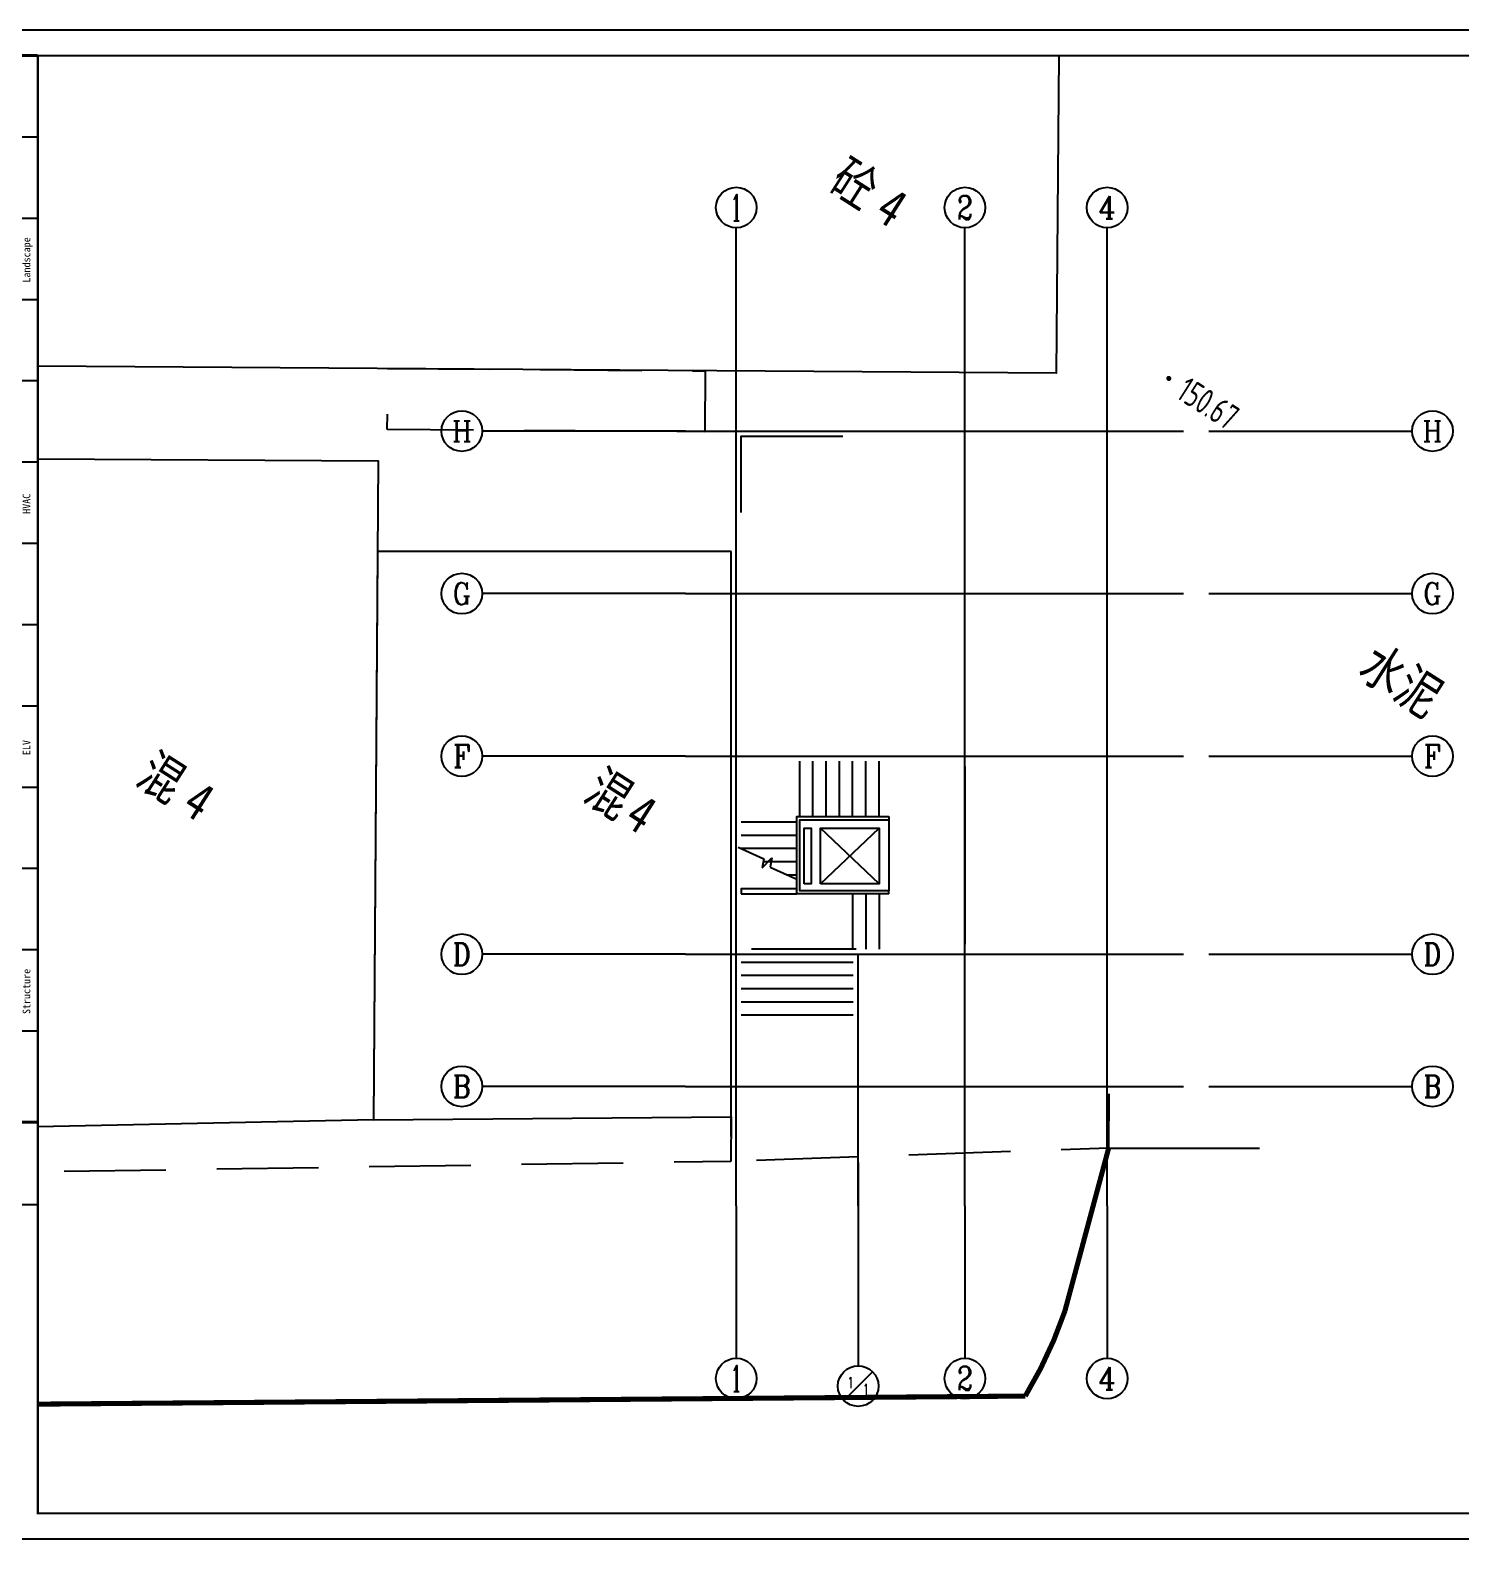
# Model space of a CAD drawing. Extents: x 522289 to 1051641, y 88514 to 354674.
# Drawn here: x 754270 to 782424, y 234380 to 264080 of the extents above; entities that cross this region are included whole.
import ezdxf
from ezdxf.enums import TextEntityAlignment as Align

# ---------------------------------------------------------------- set-up
doc = ezdxf.new("R2010")
doc.units = 0
doc.header["$LTSCALE"] = 1000
doc.header["$MEASUREMENT"] = 0
doc.linetypes.add('DOTE', pattern=[2.42, 2, -0.2, 0.02, -0.2])
doc.linetypes.add('X5', pattern=[3, 2, -1])
doc.layers.get('0').update_dxf_attribs({"linetype": 'CONTINUOUS'})
for name, color, linetype in [('0-填充', 8, 'CONTINUOUS'), ('_0', 7, 'CONTINUOUS'), ('AXIS', 3, 'CONTINUOUS'), ('AXIS_TEXT', 7, 'CONTINUOUS'), ('DOTE', 1, 'DOTE'), ('EVTR', 2, 'CONTINUOUS'), ('GCD', 1, 'CONTINUOUS'), ('P-图框', 7, 'CONTINUOUS'), ('PUB_TITLE', 4, 'CONTINUOUS'), ('STAIR', 2, 'CONTINUOUS')]:
    doc.layers.add(name, color=color, linetype=linetype)
doc.styles.add('_TCH_AXIS', font='COMPLEX', dxfattribs={"bigfont": 'GBCBIG'})
doc.styles.add('COMPLEX', font='COMPLEX')
doc.styles.add('HZ', font='NSimSun.ttf', dxfattribs={"width": 0.8})
doc.styles.get("Standard").update_dxf_attribs({"font": 'GBENOR', "bigfont": 'GBCBIG'})
doc.styles.add('STYLE-ARIAL', font='NSimSun.ttf')
doc.styles.add('图签', font='宋体.ttf', dxfattribs={"width": 0.66})
doc.styles.add('统一文字', font='宋体.ttf', dxfattribs={"width": 0.8})

# ---------------------------------------------------------------- blocks, each defined once
blk = doc.blocks.new('中恒会签栏')
for p, q in [((-800, -19200), (-800, 0)), ((-1600, -1600), (0, -1600)), ((-1600, -3200), (0, -3200)), ((-1600, -4800), (0, -4800)), ((-1600, -6400), (0, -6400)), ((-1600, -8000), (0, -8000)), ((-1600, -9600), (0, -9600)), ((-1600, -11200), (0, -11200)), ((-1600, -12800), (0, -12800)), ((-1600, -14400), (0, -14400)), ((-1600, -16000), (0, -16000)), ((-1600, -17600), (0, -17600)), ((-800, -17600), (-800, -19200)), ((-1600, -19200), (0, -19200)), ((-1600, -21000), (-1600, -22626)), ((-5, -22626), (-1600, -22626))]:
    blk.add_line(p, q)
at = {"const_width": 60}
blk.add_lwpolyline([(0, -21000), (-1600, -21000), (-1600, 0), (0, 0)], dxfattribs=at)
for s, height, style, width, p in [('动    力', 200, '图签', 0.8, (-1316, -4051)), ('Power', 150, 'STYLE-ARIAL', 0.97, (-1023, -4024)), ('景    观', 200, '图签', 0.8, (-516, -4051)), ('Landscape', 150, 'STYLE-ARIAL', 0.97, (-223, -4024)), ('给 排 水', 200, '图签', 0.8, (-1316, -8851)), ('Plumbing', 150, 'STYLE-ARIAL', 0.97, (-1023, -8824)), ('暖    通', 200, '图签', 0.8, (-516, -8851)), ('HVAC', 150, 'STYLE-ARIAL', 0.97, (-223, -8824)), ('强    电', 200, '图签', 0.8, (-1316, -13651)), ('Electricity', 150, 'STYLE-ARIAL', 0.97, (-1023, -13624)), ('弱    电', 200, '图签', 0.8, (-516, -13651)), ('ELV', 150, 'STYLE-ARIAL', 0.97, (-223, -13624)), ('建    筑', 200, '图签', 0.8, (-1316, -18451)), ('Architecture', 150, 'STYLE-ARIAL', 0.97, (-1023, -18424)), ('结    构', 200, '图签', 0.8, (-516, -18451)), ('Structure', 150, 'STYLE-ARIAL', 0.97, (-223, -18424)), ('Confirmed by', 150, 'STYLE-ARIAL', 0.97, (-660, -20142)), ('会    签', 200, '图签', 0.8, (-953, -20157))]:
    blk.add_text(s, height=height, rotation=90, dxfattribs=dict(style=style, width=width)).set_placement(p, align=Align.MIDDLE_CENTER)
at = {"insert": (-803, -21813), "char_height": 150, "width": 1625.8, "attachment_point": 5, "rotation": 90, "style": '统一文字'}
blk.add_mtext('{\\fNSimSun|b0|i0|c134|p49;放   二\\P\\P维   码}', dxfattribs=at)
blk = doc.blocks.new('TQ1')
at = {"layer": 'P-图框'}
blk.add_lwpolyline([(804709, 185021), (846709, 185021), (846709, 214721), (804709, 214721)], close=True, dxfattribs=at)
at = {"layer": 'P-图框', "linetype": 'Continuous', "const_width": 40}
blk.add_lwpolyline([(807209, 185521), (846209, 185521), (846209, 214221), (807209, 214221)], close=True, dxfattribs=at)
at = {"layer": 'P-图框'}
blk.add_blockref('中恒会签栏', (807209, 214221), dxfattribs=at)
blk = doc.blocks.new('GC200')
at = {"linetype": 'Continuous', "const_width": 0.2, "flags": 128}
blk.add_lwpolyline([(-0.1, 0, 1), (0.1, 0, 1)], format="xyb", close=True, dxfattribs=at)
blk = doc.blocks.new('_AXISO')
blk.add_circle((0, 0), 0.5)
at = {"layer": 'AXIS_TEXT', "style": 'COMPLEX', "width": 1.041667}
blk.add_attdef('A', text='', height=0.56, dxfattribs=at).set_placement((-0.25, -0.28), (0.25, -0.28), align=Align.FIT)

msp = doc.modelspace()

# ---------------------------------------------------------------- linework, layer by layer
msp.add_lwpolyline([(768265, 254587), (768265, 256087), (770265, 256087)])
at = {"layer": '0-填充', "color": 8, "linetype": 'Continuous', "elevation": 992, "flags": 128}
msp.add_lwpolyline([(774510, 263580), (774460, 257328), (754421, 257463)], dxfattribs=at)
at = {"layer": '0-填充', "color": 8, "linetype": 'X5', "elevation": 992, "flags": 128}
msp.add_lwpolyline([(761305, 257417), (767554, 257374), (767546, 256174), (761297, 256217)], close=True, dxfattribs=at)
at = {"layer": '0-填充', "color": 8, "linetype": 'Continuous', "flags": 128}
msp.add_lwpolyline([(754421, 255644), (761117, 255599), (761029, 242627), (754416, 242489)], dxfattribs=at)
msp.add_lwpolyline([(768065, 253817), (761105, 253816), (761029, 242627), (768065, 242690)], close=True, dxfattribs=at)
at = {"layer": '0-填充', "color": 8, "linetype": 'X5', "flags": 128}
for points in [[(775499, 243137), (775493, 242069), (768059, 241809), (768065, 242690)], [(768065, 242690), (768059, 241809), (754416, 241601)]]:
    msp.add_lwpolyline(points, dxfattribs=at)
at = {"layer": '0-填充', "color": 8, "linetype": 'Continuous', "const_width": 100, "flags": 128}
msp.add_lwpolyline([(775493, 242069), (774631, 238860, -0.05404), (773853, 237190), (754421, 237031)], format="xyb", dxfattribs=at)
at = {"layer": '_0'}
msp.add_line((772665, 249587), (772665, 246087), dxfattribs=at)
msp.add_lwpolyline([(768265, 247077), (769355, 247077), (769355, 247177), (768265, 247177)], close=True, dxfattribs=at)
msp.add_lwpolyline([(775493, 242069), (778459, 242069)], dxfattribs=at)
at = {"layer": 'AXIS'}
for p, q in [((768165, 257187), (768165, 260187)), ((772665, 257187), (772665, 260187)), ((775465, 257187), (775465, 260187)), ((767165, 256187), (763165, 256187)), ((777465, 256187), (781465, 256187)), ((767165, 252987), (763165, 252987)), ((777465, 252987), (781465, 252987)), ((767165, 249787), (763165, 249787)), ((777465, 249787), (781465, 249787)), ((767165, 245887), (763165, 245887)), ((777465, 245887), (781465, 245887)), ((767165, 243287), (763165, 243287)), ((777465, 243287), (781465, 243287)), ((770565, 241787), (770565, 237787)), ((768165, 240937), (768165, 237937)), ((772665, 240937), (772665, 237937)), ((775465, 240937), (775465, 237937)), ((770282, 237104), (770848, 237670))]:
    msp.add_line(p, q, dxfattribs=at)
msp.add_circle((770565, 237387), 400, dxfattribs=at)
at = {"layer": 'DOTE', "linetype": 'ByBlock'}
for p, q in [((768165, 240937), (768165, 257187)), ((772665, 240937), (772665, 257187)), ((775465, 240937), (775465, 257187)), ((767165, 256187), (776965, 256187)), ((767165, 252987), (776965, 252987)), ((767165, 249787), (776965, 249787)), ((767165, 245887), (776965, 245887)), ((770565, 240937), (770565, 245887)), ((767165, 243287), (776965, 243287)), ((775465, 243287), (776965, 243287))]:
    msp.add_line(p, q, dxfattribs=at)
at = {"layer": 'EVTR'}
for p, q in [((770975, 247272), (769822, 248369)), ((769822, 247272), (770975, 248369))]:
    msp.add_line(p, q, dxfattribs=at)
for points in [[(769415, 248597), (769415, 249687)], [(769675, 248597), (769675, 249687)], [(769935, 248597), (769935, 249687)], [(770195, 248597), (770195, 249687)], [(770455, 248597), (770455, 249687)], [(770715, 248597), (770715, 249687)], [(770975, 248597), (770975, 249687)], [(771165, 247077), (769355, 247077), (769355, 248597), (771165, 248597)], [(771165, 248597), (771165, 248537)], [(769355, 248487), (768265, 248487)], [(771165, 247137), (769415, 247137), (769415, 248537), (771165, 248537)], [(771165, 248537), (771165, 247137)], [(769355, 248227), (768265, 248227)], [(769355, 247967), (768265, 247967)], [(769355, 247707), (768696, 247707)], [(769355, 247447), (769172, 247447)], [(771165, 247077), (771165, 247137)], [(770455, 247077), (770455, 245987)], [(770715, 247077), (770715, 245987)], [(770975, 247077), (770975, 245987)], [(770525, 245987), (768465, 245987)], [(770465, 245987), (770465, 245987)], [(770465, 245727), (768265, 245727)], [(770465, 245467), (768265, 245467)], [(770465, 245207), (768265, 245207)], [(770465, 244947), (768265, 244947)], [(770465, 244687), (768265, 244687)]]:
    msp.add_lwpolyline(points, dxfattribs=at)
for points in [[(769502, 247272), (769502, 248369), (769638, 248369), (769638, 247272)], [(769822, 247272), (769822, 248369), (770975, 248369), (770975, 247272)]]:
    msp.add_lwpolyline(points, close=True, dxfattribs=at)
at = {"layer": 'PUB_TITLE'}
msp.add_lwpolyline([(751921, 234380), (793921, 234380), (793921, 264080), (751921, 264080)], close=True, dxfattribs=at)
at = {"layer": 'STAIR'}
for p, q in [((768205, 247994), (768706, 247767)), ((768677, 247591), (768865, 247783)), ((768706, 247767), (768677, 247591)), ((768865, 247783), (768835, 247599)), ((768835, 247599), (769355, 247364))]:
    msp.add_line(p, q, dxfattribs=at)

# ---------------------------------------------------------------- block references
at = {"layer": '0-填充', "color": 8, "linetype": 'Continuous'}
ref = msp.add_blockref('GC200', (776677, 257224, 150671), dxfattribs=dict(at, xscale=250, yscale=250, zscale=250, rotation=327.4604769714485))
ref.add_attrib('height', '150.67', dxfattribs={"layer": 'GCD', "linetype": 'Continuous', "height": 500, "rotation": 327.4605, "width": 0.8}).set_placement((776930, 257063, 150671), align=Align.MIDDLE_LEFT)
at = {"layer": 'AXIS'}
ref = msp.add_blockref('_AXISO', (768165, 260587), dxfattribs=dict(at, xscale=800, yscale=800, zscale=800))
ref.add_attrib('A', '1', dxfattribs={"layer": 'AXIS_TEXT', "height": 515, "style": '_TCH_AXIS'}).set_placement((768054, 260329), (768275, 260329), align=Align.FIT)
ref = msp.add_blockref('_AXISO', (772665, 260587), dxfattribs=dict(at, xscale=800, yscale=800, zscale=800))
ref.add_attrib('A', '2', dxfattribs={"layer": 'AXIS_TEXT', "height": 466, "style": '_TCH_AXIS'}).set_placement((772509, 260354), (772820, 260354), align=Align.FIT)
ref = msp.add_blockref('_AXISO', (775465, 260587), dxfattribs=dict(at, xscale=800, yscale=800, zscale=800))
ref.add_attrib('A', '4', dxfattribs={"layer": 'AXIS_TEXT', "height": 445, "style": '_TCH_AXIS'}).set_placement((775295, 260364), (775634, 260364), align=Align.FIT)
ref = msp.add_blockref('_AXISO', (762765, 256187), dxfattribs=dict(at, xscale=800, yscale=800, zscale=800))
ref.add_attrib('A', 'H', dxfattribs={"layer": 'AXIS_TEXT', "height": 406, "style": '_TCH_AXIS'}).set_placement((762572, 255984), (762958, 255984), align=Align.FIT)
ref = msp.add_blockref('_AXISO', (781865, 256187), dxfattribs=dict(at, xscale=800, yscale=800, zscale=800))
ref.add_attrib('A', 'H', dxfattribs={"layer": 'AXIS_TEXT', "height": 406, "style": '_TCH_AXIS'}).set_placement((781672, 255984), (782058, 255984), align=Align.FIT)
ref = msp.add_blockref('_AXISO', (762765, 252987), dxfattribs=dict(at, xscale=800, yscale=800, zscale=800))
ref.add_attrib('A', 'G', dxfattribs={"layer": 'AXIS_TEXT', "height": 425, "style": '_TCH_AXIS'}).set_placement((762583, 252774), (762947, 252774), align=Align.FIT)
ref = msp.add_blockref('_AXISO', (781865, 252987), dxfattribs=dict(at, xscale=800, yscale=800, zscale=800))
ref.add_attrib('A', 'G', dxfattribs={"layer": 'AXIS_TEXT', "height": 425, "style": '_TCH_AXIS'}).set_placement((781683, 252774), (782047, 252774), align=Align.FIT)
ref = msp.add_blockref('_AXISO', (762765, 249787), dxfattribs=dict(at, xscale=800, yscale=800, zscale=800))
ref.add_attrib('A', 'F', dxfattribs={"layer": 'AXIS_TEXT', "height": 445, "style": '_TCH_AXIS'}).set_placement((762595, 249564), (762934, 249564), align=Align.FIT)
ref = msp.add_blockref('_AXISO', (781865, 249787), dxfattribs=dict(at, xscale=800, yscale=800, zscale=800))
ref.add_attrib('A', 'F', dxfattribs={"layer": 'AXIS_TEXT', "height": 445, "style": '_TCH_AXIS'}).set_placement((781695, 249564), (782034, 249564), align=Align.FIT)
ref = msp.add_blockref('_AXISO', (762765, 245887), dxfattribs=dict(at, xscale=800, yscale=800, zscale=800))
ref.add_attrib('A', 'D', dxfattribs={"layer": 'AXIS_TEXT', "height": 435, "style": '_TCH_AXIS'}).set_placement((762589, 245669), (762941, 245669), align=Align.FIT)
ref = msp.add_blockref('_AXISO', (781865, 245887), dxfattribs=dict(at, xscale=800, yscale=800, zscale=800))
ref.add_attrib('A', 'D', dxfattribs={"layer": 'AXIS_TEXT', "height": 435, "style": '_TCH_AXIS'}).set_placement((781689, 245669), (782041, 245669), align=Align.FIT)
ref = msp.add_blockref('_AXISO', (762765, 243287), dxfattribs=dict(at, xscale=800, yscale=800, zscale=800))
ref.add_attrib('A', 'B', dxfattribs={"layer": 'AXIS_TEXT', "height": 435, "style": '_TCH_AXIS'}).set_placement((762589, 243069), (762941, 243069), align=Align.FIT)
ref = msp.add_blockref('_AXISO', (781865, 243287), dxfattribs=dict(at, xscale=800, yscale=800, zscale=800))
ref.add_attrib('A', 'B', dxfattribs={"layer": 'AXIS_TEXT', "height": 435, "style": '_TCH_AXIS'}).set_placement((781689, 243069), (782041, 243069), align=Align.FIT)
ref = msp.add_blockref('_AXISO', (768165, 237537), dxfattribs=dict(at, xscale=800, yscale=800, zscale=800))
ref.add_attrib('A', '1', dxfattribs={"layer": 'AXIS_TEXT', "height": 515, "style": '_TCH_AXIS'}).set_placement((768054, 237279), (768275, 237279), align=Align.FIT)
ref = msp.add_blockref('_AXISO', (772665, 237537), dxfattribs=dict(at, xscale=800, yscale=800, zscale=800))
ref.add_attrib('A', '2', dxfattribs={"layer": 'AXIS_TEXT', "height": 466, "style": '_TCH_AXIS'}).set_placement((772509, 237304), (772820, 237304), align=Align.FIT)
ref = msp.add_blockref('_AXISO', (775465, 237537), dxfattribs=dict(at, xscale=800, yscale=800, zscale=800))
ref.add_attrib('A', '4', dxfattribs={"layer": 'AXIS_TEXT', "height": 445, "style": '_TCH_AXIS'}).set_placement((775295, 237314), (775634, 237314), align=Align.FIT)
at = {"layer": 'P-图框'}
msp.add_blockref('TQ1', (-52788, 49359), dxfattribs=at)

# ---------------------------------------------------------------- texts
at = {"layer": '0-填充', "color": 8, "linetype": 'Continuous', "style": 'HZ', "width": 0.8}
for s, p in [('砼', (770843, 260840)), ('混', (757210, 249154)), ('混', (766019, 248835))]:
    msp.add_text(s, height=750, rotation=327.4605, dxfattribs=at).set_placement(p, align=Align.MIDDLE_RIGHT)
for p in [(771054, 260706), (757420, 249020), (766124, 248768)]:
    msp.add_text('4', height=750, rotation=327.4605, dxfattribs=at).set_placement(p, align=Align.MIDDLE_LEFT)
msp.add_text('水泥', height=750, rotation=327.4605, dxfattribs=at).set_placement((781261, 251291), align=Align.MIDDLE)
at = {"layer": 'AXIS_TEXT', "style": '_TCH_AXIS'}
for p, p2 in [((770366, 237343), (770459, 237343)), ((770670, 237212), (770764, 237212))]:
    msp.add_text('1', height=219, dxfattribs=at).set_placement(p, p2, align=Align.FIT)

doc.saveas('drawing.dxf')
